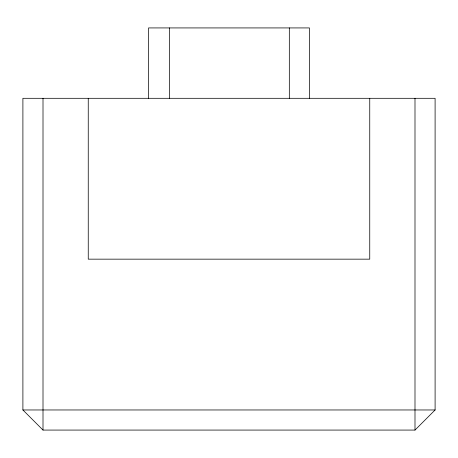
<?xml version="1.0" encoding="UTF-8"?>
<svg xmlns="http://www.w3.org/2000/svg" width="458" height="458" viewBox="0 0 458 458"><rect width="100%" height="100%" fill="white"/><g stroke="black" fill="none" stroke-linecap="round" stroke-linejoin="round"><path stroke-width="0.69" d="M414.994 430.073L435.1 409.967L435.1 98.304L22.9 98.304L22.9 409.967L43.006 430.073L414.994 430.073L414.994 98.304M22.9 409.967L435.1 409.967M369.749 98.304L369.749 259.159L88.251 259.159L88.251 98.304M309.431 98.304L309.431 27.927L148.569 27.927L148.569 98.304M289.324 27.927L289.324 98.304M169.449 27.927L169.449 98.304M43.006 98.304L43.006 430.073"/></g></svg>
